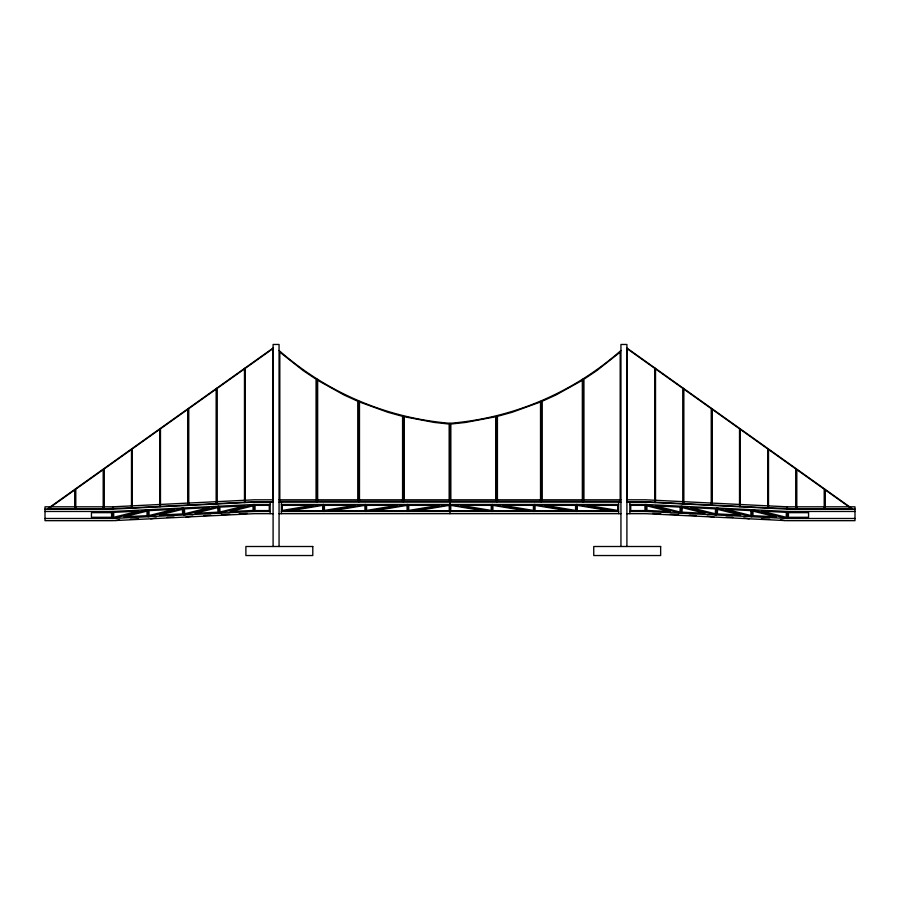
<?xml version="1.0" encoding="UTF-8"?>
<svg xmlns="http://www.w3.org/2000/svg" width="900" height="900" viewBox="0 0 900 900"><rect width="100%" height="100%" fill="white"/><g stroke="black" fill="none" stroke-linecap="round" stroke-linejoin="round"><path stroke-width="1.35" d="M713.88 517.039L707.085 516.139M749.227 518.794L743.794 517.961M784.575 520.549L780.502 519.784M47.126 509.141L273.094 348.053M273.094 513.675L254.149 513.675L112.77 520.673L45 520.673L45 506.812L112.77 506.812L254.149 499.804L273.094 499.804M45 509.141L112.77 509.141L254.149 502.132L273.094 502.132M45 511.47L112.77 511.47L254.149 504.473L270.157 504.473M270.157 511.47L254.149 511.47L112.77 518.479L45 518.479M119.498 519.784L115.425 520.549M130.421 519.244L138.611 518.839M156.206 517.961L150.773 518.794M167.13 517.421L173.947 517.084M192.915 516.139L186.12 517.039M203.839 515.599L210.656 515.261M221.434 514.733L229.624 514.327M239.175 513.855L247.365 513.45M279.056 499.804L620.944 499.804M626.906 499.804L645.851 499.804L787.23 506.812L855 506.812L855 520.673L787.23 520.673L645.851 513.675L626.906 513.675M279.056 502.132L620.944 502.132M626.906 502.132L645.851 502.132L787.23 509.141L855 509.141M281.385 504.473L618.615 504.473M629.842 504.473L645.851 504.473L787.23 511.47L855 511.47M629.842 511.47L645.851 511.47L787.23 518.479L855 518.479M279.056 513.675L620.944 513.675M652.635 513.45L660.825 513.855M670.376 514.327L678.566 514.733M689.344 515.261L696.161 515.599M726.053 517.084L732.87 517.421M761.389 518.839L769.579 519.244M626.906 348.053L852.874 509.141M824.625 489.004L824.625 509.141M796.376 468.866L796.376 509.141M787.23 506.812L787.23 509.141M787.23 511.47L787.23 518.479L751.883 509.726L751.883 516.724L716.535 507.971L716.197 514.957L681.199 506.216L680.85 513.202L645.851 504.473L645.851 511.47M768.139 448.74L768.139 508.196M739.89 428.603L739.89 506.79M711.641 408.465L711.641 505.395M683.404 388.327L683.404 504M655.155 368.19L655.155 502.594M629.842 502.132L629.842 513.675M626.906 546.502L626.906 344.464L620.944 344.464L620.944 546.502M618.615 502.132L618.615 513.675M583.178 378.81L583.178 502.132M541.361 400.725L541.361 502.132M496.586 415.688L496.586 502.132M620.944 350.494A294.57 294.57 0 0 1 450 423.304L450 513.675M403.414 415.688L403.414 502.132M358.639 400.725L358.639 502.132M316.822 378.81L316.822 502.132M281.385 502.132L281.385 513.675M279.056 546.502L279.056 344.464L273.094 344.464L273.094 546.502M270.157 502.132L270.157 513.675M254.149 511.47L254.149 504.473L219.15 513.202L218.801 506.216L183.803 514.957L183.465 507.971L148.118 516.724L148.118 509.726L112.77 518.479L112.77 511.47M244.845 368.19L244.845 502.594M216.596 388.327L216.596 504M188.359 408.465L188.359 505.395M160.11 428.603L160.11 506.79M131.861 448.74L131.861 508.196M112.77 506.812L112.77 509.141M103.624 468.866L103.624 509.141M75.375 489.004L75.375 509.141M450 423.304A294.57 294.57 0 0 1 279.056 350.494M680.22 507.105L679.972 512.021L655.335 505.868L680.22 507.105M682.222 507.611L681.998 512.168L705.049 513.304L682.222 507.611M715.556 508.86L715.32 513.776L690.683 507.623L715.556 508.86M717.57 509.355L717.345 513.923L740.633 515.07L717.57 509.355M620.179 352.125L596.7 370.676L583.942 379.215L583.942 501.368L620.179 501.368L620.179 352.125M75.004 489.735L48.307 508.77L75.004 508.77L75.004 489.735M103.241 469.598L75.746 489.195L75.746 508.77L103.241 508.77L103.241 469.598M131.49 449.46L103.995 469.069L103.995 508.77L131.49 507.836L131.49 449.46M159.739 429.322L132.244 448.931L132.244 507.803L159.739 506.441L159.739 429.322M187.976 409.196L160.481 428.794L160.481 506.396L187.976 505.035L187.976 409.196M216.225 389.059L188.73 408.656L188.73 505.001L216.225 503.64L216.225 389.059M244.474 368.921L216.979 388.519L216.979 503.606L244.474 502.234L244.474 368.921M272.711 348.784L245.216 368.381L245.216 502.2L272.711 501.761L272.711 348.784M582.334 380.295L556.054 394.931L542.205 401.265L542.205 501.289L582.334 501.289L582.334 380.295M540.517 401.974L512.021 412.312L497.43 416.329L497.43 501.289L540.517 501.289L540.517 401.974M209.317 507.623L184.68 513.776L184.444 508.86L209.317 507.623M217.778 507.611L194.951 513.304L218.002 512.168L217.778 507.611M244.665 505.868L220.028 512.021L219.78 507.105L244.665 505.868M253.069 505.845L230.119 511.582L253.069 510.446L253.069 505.845M138.544 511.132L113.704 517.286L113.704 512.359L138.544 511.132M147.015 511.121L124.02 516.825L147.015 515.678L147.015 511.121M173.891 509.377L149.051 515.531L149.051 510.615L173.891 509.377M182.43 509.355L159.368 515.07L182.655 513.923L182.43 509.355M495.743 416.734L465.772 422.426L450.844 424.058L450.844 501.289L495.743 501.289L495.743 416.734M312.739 505.361L282.274 510.424L282.274 505.361L312.739 505.361M323.539 504.473L281.385 511.47L618.615 511.47L576.461 504.473L576.461 511.47L534.308 504.473L534.308 511.47L492.154 504.473L492.154 511.47L450 504.473L407.846 511.47L407.846 504.473L365.692 511.47L365.692 504.473L323.539 511.47L323.539 504.473M322.785 505.361L290.543 510.716L322.785 510.716L322.785 505.361M354.892 505.361L324.428 510.424L324.428 505.361L354.892 505.361M364.939 505.361L332.685 510.716L364.939 510.716L364.939 505.361M397.046 505.361L366.581 510.424L366.581 505.361L397.046 505.361M407.093 505.361L374.839 510.716L407.093 510.716L407.093 505.361M439.2 505.361L408.735 510.424L408.735 505.361L439.2 505.361M449.246 505.361L416.993 510.716L449.246 510.716L449.246 505.361M316.058 501.368L279.821 501.368L279.821 352.125L303.3 370.676L316.058 379.215L316.058 501.368M357.795 501.289L317.666 501.289L317.666 380.295L343.946 394.931L357.795 401.265L357.795 501.289M402.57 501.289L359.483 501.289L359.483 401.974L387.979 412.312L402.57 416.329L402.57 501.289M449.156 501.289L404.257 501.289L404.257 416.734L434.228 422.426L449.156 424.058L449.156 501.289M645.863 501.761L627.289 501.761L627.289 348.784L654.784 368.381L654.784 502.2L645.863 501.761M269.269 505.361L255.037 505.361L255.037 510.581L269.269 510.581L269.269 505.361M491.265 505.361L460.8 505.361L491.265 510.424L491.265 505.361M533.419 505.361L502.954 505.361L533.419 510.424L533.419 505.361M575.572 505.361L545.108 505.361L575.572 510.424L575.572 505.361M617.726 505.361L587.261 505.361L617.726 510.424L617.726 505.361M644.962 505.361L630.731 505.361L630.731 510.581L644.962 510.581L644.962 505.361M796.005 508.77L768.51 507.836L768.51 449.46L796.005 469.069L796.005 508.77M824.254 508.77L796.759 508.77L796.759 469.598L824.254 489.195L824.254 508.77M851.692 508.77L824.996 508.77L824.996 489.735L851.692 508.77M483.007 510.716L450.754 510.716L450.754 505.361L483.007 510.716M525.161 510.716L492.907 510.716L492.907 505.361L525.161 510.716M567.315 510.716L535.061 510.716L535.061 505.361L567.315 510.716M609.457 510.716L577.215 510.716L577.215 505.361L609.457 510.716M111.578 512.663L91.44 512.663L91.44 517.286L111.578 517.286L111.578 512.663M808.56 512.663L788.423 512.663L788.423 517.286L808.56 517.286L808.56 512.663M312.795 546.502L245.891 546.502L245.891 555.536L312.795 555.536L312.795 546.502M660.645 546.502L593.752 546.502L593.752 555.536L660.645 555.536L660.645 546.502M683.021 503.606L655.526 502.234L655.526 368.921L683.021 388.519L683.021 503.606M711.27 505.001L683.775 503.64L683.775 389.059L711.27 408.656L711.27 505.001M739.519 506.396L712.024 505.035L712.024 409.196L739.519 428.794L739.519 506.396M767.756 507.803L740.261 506.441L740.261 429.322L767.756 448.931L767.756 507.803M750.949 510.615L726.109 509.377L750.949 515.531L750.949 510.615M786.296 512.359L761.456 511.132L786.296 517.286L786.296 512.359M669.881 511.582L646.931 510.446L646.931 505.845L669.881 511.582M775.98 516.825L752.985 515.678L752.985 511.121L775.98 516.825"/></g></svg>
